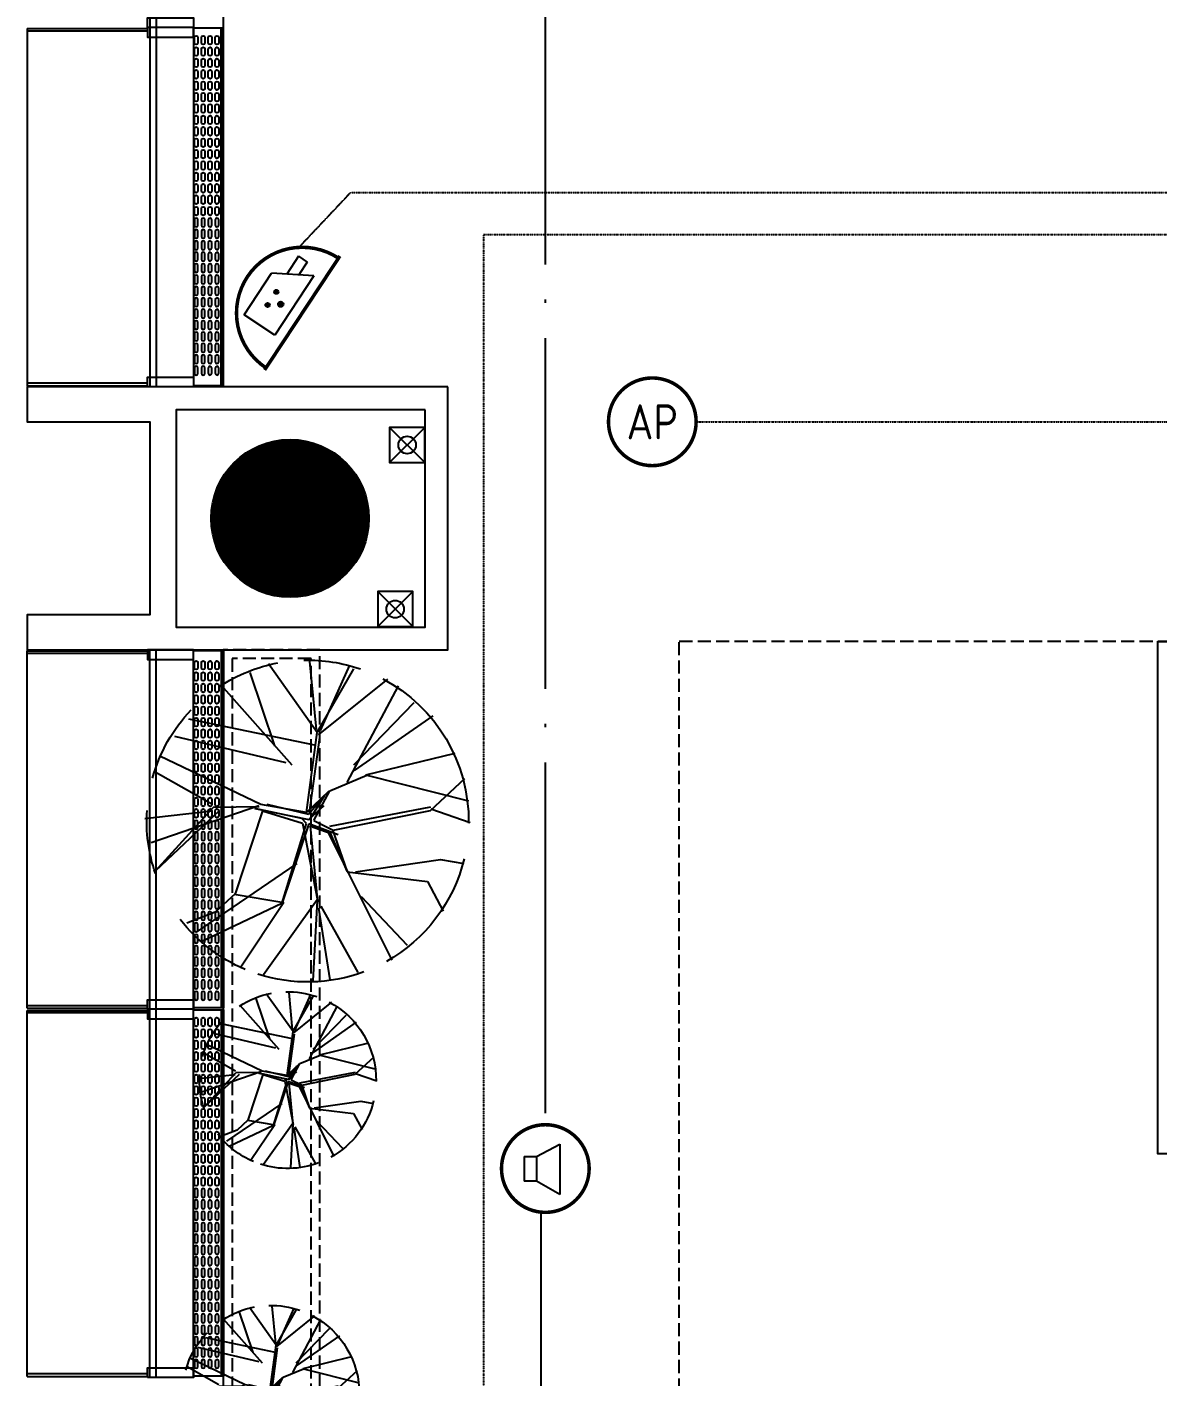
# Model space of a CAD drawing. Extents: x -284868 to 304789, y -137694 to 137894.
# Drawn here: x 257079 to 263529, y -20140 to -12440 of the extents above; entities that cross this region are included whole.
import ezdxf
from ezdxf.enums import TextEntityAlignment as Align

# ---------------------------------------------------------------- set-up
doc = ezdxf.new("R2010")
doc.units = 0
for name, pattern in [('BORDER2', [0.875, 0.25, -0.125, 0.25, -0.125, 0, -0.125]), ('DASH', [0.35, 0.25, -0.1]), ('DOTE', [2.42, 2, -0.2, 0.02, -0.2])]:
    doc.linetypes.add(name, pattern=pattern)
doc.layers.get('0').update_dxf_attribs({"linetype": 'CONTINUOUS'})
for name, color, linetype in [('0-墙', 4, 'CONTINUOUS'), ('0-底图', 251, 'CONTINUOUS'), ('0-建筑外轮廓', 8, 'CONTINUOUS'), ('0-建筑柱体', 251, 'CONTINUOUS'), ('0-消防栓(给排水)', 9, 'CONTINUOUS'), ('0-窗', 11, 'CONTINUOUS'), ('EQUIP-安防', 3, 'CONTINUOUS'), ('EQUIP-通讯', 3, 'CONTINUOUS'), ('F-地漏', 8, 'CONTINUOUS'), ('P-平面家具', 3, 'CONTINUOUS'), ('P-平面植物', 251, 'CONTINUOUS'), ('T-AVSX-EQPM', 3, 'CONTINUOUS'), ('WIRE-广播线', 220, 'DOTE'), ('WIRE-网络', 130, 'BORDER2')]:
    doc.layers.add(name, color=color, linetype=linetype)
doc.styles.add('_TEL_ATTDEF', font='GBENOR', dxfattribs={"width": 0.8, "height": 3, "bigfont": 'GBCBIG'})
doc.styles.add('_TEL_DIM', font='SIMPLEX', dxfattribs={"width": 0.8, "height": 3.5, "bigfont": 'HZTXT'})

# ---------------------------------------------------------------- blocks, each defined once
blk = doc.blocks.new('vrthr')
for p in [(213247.5, 282359.7), (212047.6, 279852.9)]:
    blk.add_line(p, (212047.6, 282357.7))
blk = doc.blocks.new('_YZH')
at = {"const_width": 0.5}
blk.add_lwpolyline([(-0.25, 0, 1), (0.25, 0, 1)], format="xyb", close=True, dxfattribs=at)
at = {"color": 4}
blk.add_circle((0, 0), 0.5, dxfattribs=at)
blk = doc.blocks.new('sgASGHHHH')
at = {"xscale": 900, "yscale": 900, "zscale": 900}
blk.add_blockref('_YZH', (-119845.8, -917674), dxfattribs=at)
blk = doc.blocks.new('A$C3B8026B3')
for p, q in [((949.5, 22945), (949.5, 21005)), ((949.5, 17455), (949.5, 19395)), ((949.5, 15355), (949.5, 17345))]:
    blk.add_line(p, q)
for points in [[(700, 25100), (700, 23000)], [(737.5, 25100), (737.5, 23000)], [(0, 22994), (0, 20956)], [(700, 23000), (700, 20950)], [(737.5, 23000), (737.5, 20950)], [(0, 17406), (0, 19444)], [(700, 17400), (700, 19450)], [(737.5, 17400), (737.5, 19450)], [(0, 15306), (0, 17394)], [(700, 15300), (700, 17400)], [(737.5, 15300), (737.5, 17400)]]:
    blk.add_lwpolyline(points)
for points in [[(688, 23000), (688, 23055), (949.5, 23055), (949.5, 23000)], [(688, 23000), (688, 22945), (949.5, 22945), (949.5, 23000)], [(688, 20950), (688, 21005), (949.5, 21005), (949.5, 20950)], [(688, 19450), (688, 19395), (949.5, 19395), (949.5, 19450)], [(688, 17400), (688, 17455), (949.5, 17455), (949.5, 17400)], [(688, 17400), (688, 17345), (949.5, 17345), (949.5, 17400)], [(688, 15300), (688, 15355), (949.5, 15355), (949.5, 15300)]]:
    blk.add_lwpolyline(points, close=True)
at = {"elevation": 0}
for points in [[(0, 22994), (688, 22994), (688, 22979.5), (0, 22979.5)], [(0, 20956), (688, 20956), (688, 20970.5), (0, 20970.5)], [(0, 19444), (688, 19444), (688, 19429.5), (0, 19429.5)], [(0, 17406), (688, 17406), (688, 17420.5), (0, 17420.5)], [(0, 17394), (688, 17394), (688, 17379.5), (0, 17379.5)], [(0, 15306), (688, 15306), (688, 15320.5), (0, 15320.5)]]:
    blk.add_lwpolyline(points, dxfattribs=at)
blk = doc.blocks.new('A$C770634BF')
at = {"layer": '0-建筑外轮廓', "color": 42}
blk.add_lwpolyline([(750, -31950), (-1650, -31950), (-1650, -32150), (-950, -32150), (-950, -33250), (-1650, -33250), (-1650, -33450), (750, -33450)], close=True, dxfattribs=at)
at = {"layer": '0-建筑外轮廓', "color": 251}
blk.add_lwpolyline([(620, -32080), (-800, -32080), (-800, -33320), (620, -33320)], close=True, dxfattribs=at)
blk = doc.blocks.new('LT-BLK-20221201170113', base_point=(81437.4, -6378.6))
for p, q in [((79349.4, -6218.5, 0), (81437.4, -6218.5)), ((79349.4, -6220.7, 0), (81437.4, -6220.7))]:
    blk.add_line(p, q)
blk.add_lwpolyline([(79349.4, -6208.1), (81437.4, -6208.1), (81437.4, -6378.6), (79349.4, -6378.6)], close=True)
for points in [[(79403.4, -6235), (79433.4, -6235, -1), (79433.4, -6255), (79403.4, -6255, -0.999999)], [(79468.4, -6235), (79498.4, -6235, -1), (79498.4, -6255), (79468.4, -6255, -0.999999)], [(79533.4, -6235), (79563.4, -6235, -1), (79563.4, -6255), (79533.4, -6255, -0.999999)], [(79598.4, -6235), (79628.4, -6235, -1), (79628.4, -6255), (79598.4, -6255, -0.999999)], [(79663.4, -6235), (79693.4, -6235, -1), (79693.4, -6255), (79663.4, -6255, -0.999999)], [(79728.4, -6235), (79758.4, -6235, -1), (79758.4, -6255), (79728.4, -6255, -0.999999)], [(79793.4, -6235), (79823.4, -6235, -1), (79823.4, -6255), (79793.4, -6255, -0.999999)], [(79858.4, -6235), (79888.4, -6235, -1), (79888.4, -6255), (79858.4, -6255, -0.999999)], [(79923.4, -6235), (79953.4, -6235, -1), (79953.4, -6255), (79923.4, -6255, -0.999999)], [(79988.4, -6235), (80018.4, -6235, -1), (80018.4, -6255), (79988.4, -6255, -0.999999)], [(80053.4, -6235), (80083.4, -6235, -1), (80083.4, -6255), (80053.4, -6255, -0.999999)], [(80118.4, -6235), (80148.4, -6235, -1), (80148.4, -6255), (80118.4, -6255, -0.999999)], [(80183.4, -6235), (80213.4, -6235, -1), (80213.4, -6255), (80183.4, -6255, -0.999999)], [(80248.4, -6235), (80278.4, -6235, -1), (80278.4, -6255), (80248.4, -6255, -0.999999)], [(80313.4, -6235), (80343.4, -6235, -1), (80343.4, -6255), (80313.4, -6255, -0.999999)], [(80408.4, -6235), (80378.4, -6235, 1), (80378.4, -6255), (80408.4, -6255, 0.999999)], [(80473.4, -6235), (80443.4, -6235, 1), (80443.4, -6255), (80473.4, -6255, 0.999999)], [(80538.4, -6235), (80508.4, -6235, 1), (80508.4, -6255), (80538.4, -6255, 0.999999)], [(80603.4, -6235), (80573.4, -6235, 1), (80573.4, -6255), (80603.4, -6255, 0.999999)], [(80668.4, -6235), (80638.4, -6235, 1), (80638.4, -6255), (80668.4, -6255, 0.999999)], [(80733.4, -6235), (80703.4, -6235, 1), (80703.4, -6255), (80733.4, -6255, 0.999999)], [(80798.4, -6235), (80768.4, -6235, 1), (80768.4, -6255), (80798.4, -6255, 0.999999)], [(80863.4, -6235), (80833.4, -6235, 1), (80833.4, -6255), (80863.4, -6255, 0.999999)], [(80928.4, -6235), (80898.4, -6235, 1), (80898.4, -6255), (80928.4, -6255, 0.999999)], [(80993.4, -6235), (80963.4, -6235, 1), (80963.4, -6255), (80993.4, -6255, 0.999999)], [(81058.4, -6235), (81028.4, -6235, 1), (81028.4, -6255), (81058.4, -6255, 0.999999)], [(81123.4, -6235), (81093.4, -6235, 1), (81093.4, -6255), (81123.4, -6255, 0.999999)], [(81188.4, -6235), (81158.4, -6235, 1), (81158.4, -6255), (81188.4, -6255, 0.999999)], [(81253.4, -6235), (81223.4, -6235, 1), (81223.4, -6255), (81253.4, -6255, 0.999999)], [(81318.4, -6235), (81288.4, -6235, 1), (81288.4, -6255), (81318.4, -6255, 0.999999)], [(81383.4, -6235), (81353.4, -6235, 1), (81353.4, -6255), (81383.4, -6255, 0.999999)], [(79403.4, -6274.4), (79433.4, -6274.4, -1), (79433.4, -6294.4), (79403.4, -6294.4, -0.999999)], [(79468.4, -6274.4), (79498.4, -6274.4, -1), (79498.4, -6294.4), (79468.4, -6294.4, -0.999999)], [(79533.4, -6274.4), (79563.4, -6274.4, -1), (79563.4, -6294.4), (79533.4, -6294.4, -0.999999)], [(79598.4, -6274.4), (79628.4, -6274.4, -1), (79628.4, -6294.4), (79598.4, -6294.4, -0.999999)], [(79663.4, -6274.4), (79693.4, -6274.4, -1), (79693.4, -6294.4), (79663.4, -6294.4, -0.999999)], [(79728.4, -6274.4), (79758.4, -6274.4, -1), (79758.4, -6294.4), (79728.4, -6294.4, -0.999999)], [(79793.4, -6274.4), (79823.4, -6274.4, -1), (79823.4, -6294.4), (79793.4, -6294.4, -0.999999)], [(79858.4, -6274.4), (79888.4, -6274.4, -1), (79888.4, -6294.4), (79858.4, -6294.4, -0.999999)], [(79923.4, -6274.4), (79953.4, -6274.4, -1), (79953.4, -6294.4), (79923.4, -6294.4, -0.999999)], [(79988.4, -6274.4), (80018.4, -6274.4, -1), (80018.4, -6294.4), (79988.4, -6294.4, -0.999999)], [(80053.4, -6274.4), (80083.4, -6274.4, -1), (80083.4, -6294.4), (80053.4, -6294.4, -0.999999)], [(80118.4, -6274.4), (80148.4, -6274.4, -1), (80148.4, -6294.4), (80118.4, -6294.4, -0.999999)], [(80183.4, -6274.4), (80213.4, -6274.4, -1), (80213.4, -6294.4), (80183.4, -6294.4, -0.999999)], [(80248.4, -6274.4), (80278.4, -6274.4, -1), (80278.4, -6294.4), (80248.4, -6294.4, -0.999999)], [(80313.4, -6274.4), (80343.4, -6274.4, -1), (80343.4, -6294.4), (80313.4, -6294.4, -0.999999)], [(80408.4, -6274.4), (80378.4, -6274.4, 1), (80378.4, -6294.4), (80408.4, -6294.4, 0.999999)], [(80473.4, -6274.4), (80443.4, -6274.4, 1), (80443.4, -6294.4), (80473.4, -6294.4, 0.999999)], [(80538.4, -6274.4), (80508.4, -6274.4, 1), (80508.4, -6294.4), (80538.4, -6294.4, 0.999999)], [(80603.4, -6274.4), (80573.4, -6274.4, 1), (80573.4, -6294.4), (80603.4, -6294.4, 0.999999)], [(80668.4, -6274.4), (80638.4, -6274.4, 1), (80638.4, -6294.4), (80668.4, -6294.4, 0.999999)], [(80733.4, -6274.4), (80703.4, -6274.4, 1), (80703.4, -6294.4), (80733.4, -6294.4, 0.999999)], [(80798.4, -6274.4), (80768.4, -6274.4, 1), (80768.4, -6294.4), (80798.4, -6294.4, 0.999999)], [(80863.4, -6274.4), (80833.4, -6274.4, 1), (80833.4, -6294.4), (80863.4, -6294.4, 0.999999)], [(80928.4, -6274.4), (80898.4, -6274.4, 1), (80898.4, -6294.4), (80928.4, -6294.4, 0.999999)], [(80993.4, -6274.4), (80963.4, -6274.4, 1), (80963.4, -6294.4), (80993.4, -6294.4, 0.999999)], [(81058.4, -6274.4), (81028.4, -6274.4, 1), (81028.4, -6294.4), (81058.4, -6294.4, 0.999999)], [(81123.4, -6274.4), (81093.4, -6274.4, 1), (81093.4, -6294.4), (81123.4, -6294.4, 0.999999)], [(81188.4, -6274.4), (81158.4, -6274.4, 1), (81158.4, -6294.4), (81188.4, -6294.4, 0.999999)], [(81253.4, -6274.4), (81223.4, -6274.4, 1), (81223.4, -6294.4), (81253.4, -6294.4, 0.999999)], [(81318.4, -6274.4), (81288.4, -6274.4, 1), (81288.4, -6294.4), (81318.4, -6294.4, 0.999999)], [(81383.4, -6274.4), (81353.4, -6274.4, 1), (81353.4, -6294.4), (81383.4, -6294.4, 0.999999)], [(79403.4, -6313.8), (79433.4, -6313.8, -1), (79433.4, -6333.8), (79403.4, -6333.8, -0.999999)], [(79403.4, -6353.1), (79433.4, -6353.1, -1), (79433.4, -6373.1), (79403.4, -6373.1, -0.999999)], [(79468.4, -6313.8), (79498.4, -6313.8, -1), (79498.4, -6333.8), (79468.4, -6333.8, -0.999999)], [(79468.4, -6353.1), (79498.4, -6353.1, -1), (79498.4, -6373.1), (79468.4, -6373.1, -0.999999)], [(79533.4, -6313.8), (79563.4, -6313.8, -1), (79563.4, -6333.8), (79533.4, -6333.8, -0.999999)], [(79533.4, -6353.1), (79563.4, -6353.1, -1), (79563.4, -6373.1), (79533.4, -6373.1, -0.999999)], [(79598.4, -6313.8), (79628.4, -6313.8, -1), (79628.4, -6333.8), (79598.4, -6333.8, -0.999999)], [(79598.4, -6353.1), (79628.4, -6353.1, -1), (79628.4, -6373.1), (79598.4, -6373.1, -0.999999)], [(79663.4, -6313.8), (79693.4, -6313.8, -1), (79693.4, -6333.8), (79663.4, -6333.8, -0.999999)], [(79663.4, -6353.1), (79693.4, -6353.1, -1), (79693.4, -6373.1), (79663.4, -6373.1, -0.999999)], [(79728.4, -6313.8), (79758.4, -6313.8, -1), (79758.4, -6333.8), (79728.4, -6333.8, -0.999999)], [(79728.4, -6353.1), (79758.4, -6353.1, -1), (79758.4, -6373.1), (79728.4, -6373.1, -0.999999)], [(79793.4, -6313.8), (79823.4, -6313.8, -1), (79823.4, -6333.8), (79793.4, -6333.8, -0.999999)], [(79793.4, -6353.1), (79823.4, -6353.1, -1), (79823.4, -6373.1), (79793.4, -6373.1, -0.999999)], [(79858.4, -6313.8), (79888.4, -6313.8, -1), (79888.4, -6333.8), (79858.4, -6333.8, -0.999999)], [(79858.4, -6353.1), (79888.4, -6353.1, -1), (79888.4, -6373.1), (79858.4, -6373.1, -0.999999)], [(79923.4, -6313.8), (79953.4, -6313.8, -1), (79953.4, -6333.8), (79923.4, -6333.8, -0.999999)], [(79923.4, -6353.1), (79953.4, -6353.1, -1), (79953.4, -6373.1), (79923.4, -6373.1, -0.999999)], [(79988.4, -6313.8), (80018.4, -6313.8, -1), (80018.4, -6333.8), (79988.4, -6333.8, -0.999999)], [(79988.4, -6353.1), (80018.4, -6353.1, -1), (80018.4, -6373.1), (79988.4, -6373.1, -0.999999)], [(80053.4, -6313.8), (80083.4, -6313.8, -1), (80083.4, -6333.8), (80053.4, -6333.8, -0.999999)], [(80053.4, -6353.1), (80083.4, -6353.1, -1), (80083.4, -6373.1), (80053.4, -6373.1, -0.999999)], [(80118.4, -6313.8), (80148.4, -6313.8, -1), (80148.4, -6333.8), (80118.4, -6333.8, -0.999999)], [(80118.4, -6353.1), (80148.4, -6353.1, -1), (80148.4, -6373.1), (80118.4, -6373.1, -0.999999)], [(80183.4, -6313.8), (80213.4, -6313.8, -1), (80213.4, -6333.8), (80183.4, -6333.8, -0.999999)], [(80183.4, -6353.1), (80213.4, -6353.1, -1), (80213.4, -6373.1), (80183.4, -6373.1, -0.999999)], [(80248.4, -6313.8), (80278.4, -6313.8, -1), (80278.4, -6333.8), (80248.4, -6333.8, -0.999999)], [(80248.4, -6353.1), (80278.4, -6353.1, -1), (80278.4, -6373.1), (80248.4, -6373.1, -0.999999)], [(80313.4, -6313.8), (80343.4, -6313.8, -1), (80343.4, -6333.8), (80313.4, -6333.8, -0.999999)], [(80313.4, -6353.1), (80343.4, -6353.1, -1), (80343.4, -6373.1), (80313.4, -6373.1, -0.999999)], [(80408.4, -6313.8), (80378.4, -6313.8, 1), (80378.4, -6333.8), (80408.4, -6333.8, 0.999999)], [(80408.4, -6353.1), (80378.4, -6353.1, 1), (80378.4, -6373.1), (80408.4, -6373.1, 0.999999)], [(80473.4, -6313.8), (80443.4, -6313.8, 1), (80443.4, -6333.8), (80473.4, -6333.8, 0.999999)], [(80473.4, -6353.1), (80443.4, -6353.1, 1), (80443.4, -6373.1), (80473.4, -6373.1, 0.999999)], [(80538.4, -6313.8), (80508.4, -6313.8, 1), (80508.4, -6333.8), (80538.4, -6333.8, 0.999999)], [(80538.4, -6353.1), (80508.4, -6353.1, 1), (80508.4, -6373.1), (80538.4, -6373.1, 0.999999)], [(80603.4, -6313.8), (80573.4, -6313.8, 1), (80573.4, -6333.8), (80603.4, -6333.8, 0.999999)], [(80603.4, -6353.1), (80573.4, -6353.1, 1), (80573.4, -6373.1), (80603.4, -6373.1, 0.999999)], [(80668.4, -6313.8), (80638.4, -6313.8, 1), (80638.4, -6333.8), (80668.4, -6333.8, 0.999999)], [(80668.4, -6353.1), (80638.4, -6353.1, 1), (80638.4, -6373.1), (80668.4, -6373.1, 0.999999)], [(80733.4, -6313.8), (80703.4, -6313.8, 1), (80703.4, -6333.8), (80733.4, -6333.8, 0.999999)], [(80733.4, -6353.1), (80703.4, -6353.1, 1), (80703.4, -6373.1), (80733.4, -6373.1, 0.999999)], [(80798.4, -6313.8), (80768.4, -6313.8, 1), (80768.4, -6333.8), (80798.4, -6333.8, 0.999999)], [(80798.4, -6353.1), (80768.4, -6353.1, 1), (80768.4, -6373.1), (80798.4, -6373.1, 0.999999)], [(80863.4, -6313.8), (80833.4, -6313.8, 1), (80833.4, -6333.8), (80863.4, -6333.8, 0.999999)], [(80863.4, -6353.1), (80833.4, -6353.1, 1), (80833.4, -6373.1), (80863.4, -6373.1, 0.999999)], [(80928.4, -6313.8), (80898.4, -6313.8, 1), (80898.4, -6333.8), (80928.4, -6333.8, 0.999999)], [(80928.4, -6353.1), (80898.4, -6353.1, 1), (80898.4, -6373.1), (80928.4, -6373.1, 0.999999)], [(80993.4, -6313.8), (80963.4, -6313.8, 1), (80963.4, -6333.8), (80993.4, -6333.8, 0.999999)], [(80993.4, -6353.1), (80963.4, -6353.1, 1), (80963.4, -6373.1), (80993.4, -6373.1, 0.999999)], [(81058.4, -6313.8), (81028.4, -6313.8, 1), (81028.4, -6333.8), (81058.4, -6333.8, 0.999999)], [(81058.4, -6353.1), (81028.4, -6353.1, 1), (81028.4, -6373.1), (81058.4, -6373.1, 0.999999)], [(81123.4, -6313.8), (81093.4, -6313.8, 1), (81093.4, -6333.8), (81123.4, -6333.8, 0.999999)], [(81123.4, -6353.1), (81093.4, -6353.1, 1), (81093.4, -6373.1), (81123.4, -6373.1, 0.999999)], [(81188.4, -6313.8), (81158.4, -6313.8, 1), (81158.4, -6333.8), (81188.4, -6333.8, 0.999999)], [(81188.4, -6353.1), (81158.4, -6353.1, 1), (81158.4, -6373.1), (81188.4, -6373.1, 0.999999)], [(81253.4, -6313.8), (81223.4, -6313.8, 1), (81223.4, -6333.8), (81253.4, -6333.8, 0.999999)], [(81253.4, -6353.1), (81223.4, -6353.1, 1), (81223.4, -6373.1), (81253.4, -6373.1, 0.999999)], [(81318.4, -6313.8), (81288.4, -6313.8, 1), (81288.4, -6333.8), (81318.4, -6333.8, 0.999999)], [(81318.4, -6353.1), (81288.4, -6353.1, 1), (81288.4, -6373.1), (81318.4, -6373.1, 0.999999)], [(81383.4, -6313.8), (81353.4, -6313.8, 1), (81353.4, -6333.8), (81383.4, -6333.8, 0.999999)], [(81383.4, -6353.1), (81353.4, -6353.1, 1), (81353.4, -6373.1), (81383.4, -6373.1, 0.999999)]]:
    blk.add_lwpolyline(points, format="xyb", close=True)
blk = doc.blocks.new('A$C678165FB')
for p, q in [((-36642.5, 19306, 0), (-36642.5, 21344)), ((-36640.4, 19306, 0), (-36640.4, 21344)), ((-36642.5, 17794, 0), (-36642.5, 15756)), ((-36640.4, 17794, 0), (-36640.4, 15756))]:
    blk.add_line(p, q)
for points in [[(-36630.5, 31800), (-36630.5, 19300)], [(-36630.5, 17800), (-36630.5, 5300)]]:
    blk.add_lwpolyline(points)
for points in [[(-36630, 19306), (-36630, 21344), (-36800.5, 21344), (-36800.5, 19306)], [(-36630, 17794), (-36630, 15756), (-36800.5, 15756), (-36800.5, 17794)]]:
    blk.add_lwpolyline(points, close=True)
for points in [[(-36775, 21290), (-36775, 21260, -1), (-36795, 21260), (-36795, 21290, -0.999999)], [(-36735.6, 21290), (-36735.6, 21260, -1), (-36755.6, 21260), (-36755.6, 21290, -0.999999)], [(-36696.3, 21290), (-36696.3, 21260, -1), (-36716.3, 21260), (-36716.3, 21290, -0.999999)], [(-36656.9, 21290), (-36656.9, 21260, -1), (-36676.9, 21260), (-36676.9, 21290, -0.999999)], [(-36775, 21225), (-36775, 21195, -1), (-36795, 21195), (-36795, 21225, -0.999999)], [(-36735.6, 21225), (-36735.6, 21195, -1), (-36755.6, 21195), (-36755.6, 21225, -0.999999)], [(-36696.3, 21225), (-36696.3, 21195, -1), (-36716.3, 21195), (-36716.3, 21225, -0.999999)], [(-36656.9, 21225), (-36656.9, 21195, -1), (-36676.9, 21195), (-36676.9, 21225, -0.999999)], [(-36775, 21160), (-36775, 21130, -1), (-36795, 21130), (-36795, 21160, -0.999999)], [(-36775, 21095), (-36775, 21065, -1), (-36795, 21065), (-36795, 21095, -0.999999)], [(-36735.6, 21160), (-36735.6, 21130, -1), (-36755.6, 21130), (-36755.6, 21160, -0.999999)], [(-36735.6, 21095), (-36735.6, 21065, -1), (-36755.6, 21065), (-36755.6, 21095, -0.999999)], [(-36696.3, 21160), (-36696.3, 21130, -1), (-36716.3, 21130), (-36716.3, 21160, -0.999999)], [(-36696.3, 21095), (-36696.3, 21065, -1), (-36716.3, 21065), (-36716.3, 21095, -0.999999)], [(-36656.9, 21160), (-36656.9, 21130, -1), (-36676.9, 21130), (-36676.9, 21160, -0.999999)], [(-36656.9, 21095), (-36656.9, 21065, -1), (-36676.9, 21065), (-36676.9, 21095, -0.999999)], [(-36775, 21030), (-36775, 21000, -1), (-36795, 21000), (-36795, 21030, -0.999999)], [(-36735.6, 21030), (-36735.6, 21000, -1), (-36755.6, 21000), (-36755.6, 21030, -0.999999)], [(-36696.3, 21030), (-36696.3, 21000, -1), (-36716.3, 21000), (-36716.3, 21030, -0.999999)], [(-36656.9, 21030), (-36656.9, 21000, -1), (-36676.9, 21000), (-36676.9, 21030, -0.999999)], [(-36775, 20965), (-36775, 20935, -1), (-36795, 20935), (-36795, 20965, -0.999999)], [(-36735.6, 20965), (-36735.6, 20935, -1), (-36755.6, 20935), (-36755.6, 20965, -0.999999)], [(-36696.3, 20965), (-36696.3, 20935, -1), (-36716.3, 20935), (-36716.3, 20965, -0.999999)], [(-36656.9, 20965), (-36656.9, 20935, -1), (-36676.9, 20935), (-36676.9, 20965, -0.999999)], [(-36775, 20900), (-36775, 20870, -1), (-36795, 20870), (-36795, 20900, -0.999999)], [(-36735.6, 20900), (-36735.6, 20870, -1), (-36755.6, 20870), (-36755.6, 20900, -0.999999)], [(-36696.3, 20900), (-36696.3, 20870, -1), (-36716.3, 20870), (-36716.3, 20900, -0.999999)], [(-36656.9, 20900), (-36656.9, 20870, -1), (-36676.9, 20870), (-36676.9, 20900, -0.999999)], [(-36775, 20835), (-36775, 20805, -1), (-36795, 20805), (-36795, 20835, -0.999999)], [(-36735.6, 20835), (-36735.6, 20805, -1), (-36755.6, 20805), (-36755.6, 20835, -0.999999)], [(-36696.3, 20835), (-36696.3, 20805, -1), (-36716.3, 20805), (-36716.3, 20835, -0.999999)], [(-36656.9, 20835), (-36656.9, 20805, -1), (-36676.9, 20805), (-36676.9, 20835, -0.999999)], [(-36775, 20770), (-36775, 20740, -1), (-36795, 20740), (-36795, 20770, -0.999999)], [(-36775, 20705), (-36775, 20675, -1), (-36795, 20675), (-36795, 20705, -0.999999)], [(-36735.6, 20770), (-36735.6, 20740, -1), (-36755.6, 20740), (-36755.6, 20770, -0.999999)], [(-36735.6, 20705), (-36735.6, 20675, -1), (-36755.6, 20675), (-36755.6, 20705, -0.999999)], [(-36696.3, 20770), (-36696.3, 20740, -1), (-36716.3, 20740), (-36716.3, 20770, -0.999999)], [(-36696.3, 20705), (-36696.3, 20675, -1), (-36716.3, 20675), (-36716.3, 20705, -0.999999)], [(-36656.9, 20770), (-36656.9, 20740, -1), (-36676.9, 20740), (-36676.9, 20770, -0.999999)], [(-36656.9, 20705), (-36656.9, 20675, -1), (-36676.9, 20675), (-36676.9, 20705, -0.999999)], [(-36775, 20640), (-36775, 20610, -1), (-36795, 20610), (-36795, 20640, -0.999999)], [(-36735.6, 20640), (-36735.6, 20610, -1), (-36755.6, 20610), (-36755.6, 20640, -0.999999)], [(-36696.3, 20640), (-36696.3, 20610, -1), (-36716.3, 20610), (-36716.3, 20640, -0.999999)], [(-36656.9, 20640), (-36656.9, 20610, -1), (-36676.9, 20610), (-36676.9, 20640, -0.999999)], [(-36775, 20575), (-36775, 20545, -1), (-36795, 20545), (-36795, 20575, -0.999999)], [(-36735.6, 20575), (-36735.6, 20545, -1), (-36755.6, 20545), (-36755.6, 20575, -0.999999)], [(-36696.3, 20575), (-36696.3, 20545, -1), (-36716.3, 20545), (-36716.3, 20575, -0.999999)], [(-36656.9, 20575), (-36656.9, 20545, -1), (-36676.9, 20545), (-36676.9, 20575, -0.999999)], [(-36775, 20510), (-36775, 20480, -1), (-36795, 20480), (-36795, 20510, -0.999999)], [(-36735.6, 20510), (-36735.6, 20480, -1), (-36755.6, 20480), (-36755.6, 20510, -0.999999)], [(-36696.3, 20510), (-36696.3, 20480, -1), (-36716.3, 20480), (-36716.3, 20510, -0.999999)], [(-36656.9, 20510), (-36656.9, 20480, -1), (-36676.9, 20480), (-36676.9, 20510, -0.999999)], [(-36775, 20445), (-36775, 20415, -1), (-36795, 20415), (-36795, 20445, -0.999999)], [(-36735.6, 20445), (-36735.6, 20415, -1), (-36755.6, 20415), (-36755.6, 20445, -0.999999)], [(-36696.3, 20445), (-36696.3, 20415, -1), (-36716.3, 20415), (-36716.3, 20445, -0.999999)], [(-36656.9, 20445), (-36656.9, 20415, -1), (-36676.9, 20415), (-36676.9, 20445, -0.999999)], [(-36775, 20380), (-36775, 20350, -1), (-36795, 20350), (-36795, 20380, -0.999999)], [(-36735.6, 20380), (-36735.6, 20350, -1), (-36755.6, 20350), (-36755.6, 20380, -0.999999)], [(-36696.3, 20380), (-36696.3, 20350, -1), (-36716.3, 20350), (-36716.3, 20380, -0.999999)], [(-36656.9, 20380), (-36656.9, 20350, -1), (-36676.9, 20350), (-36676.9, 20380, -0.999999)], [(-36775, 20315), (-36775, 20285, -1), (-36795, 20285), (-36795, 20315, -0.999999)], [(-36775, 20220), (-36775, 20250, 1), (-36795, 20250), (-36795, 20220, 0.999999)], [(-36735.6, 20315), (-36735.6, 20285, -1), (-36755.6, 20285), (-36755.6, 20315, -0.999999)], [(-36735.6, 20220), (-36735.6, 20250, 1), (-36755.6, 20250), (-36755.6, 20220, 0.999999)], [(-36696.3, 20315), (-36696.3, 20285, -1), (-36716.3, 20285), (-36716.3, 20315, -0.999999)], [(-36696.3, 20220), (-36696.3, 20250, 1), (-36716.3, 20250), (-36716.3, 20220, 0.999999)], [(-36656.9, 20315), (-36656.9, 20285, -1), (-36676.9, 20285), (-36676.9, 20315, -0.999999)], [(-36656.9, 20220), (-36656.9, 20250, 1), (-36676.9, 20250), (-36676.9, 20220, 0.999999)], [(-36775, 20155), (-36775, 20185, 1), (-36795, 20185), (-36795, 20155, 0.999999)], [(-36735.6, 20155), (-36735.6, 20185, 1), (-36755.6, 20185), (-36755.6, 20155, 0.999999)], [(-36696.3, 20155), (-36696.3, 20185, 1), (-36716.3, 20185), (-36716.3, 20155, 0.999999)], [(-36656.9, 20155), (-36656.9, 20185, 1), (-36676.9, 20185), (-36676.9, 20155, 0.999999)], [(-36775, 20090), (-36775, 20120, 1), (-36795, 20120), (-36795, 20090, 0.999999)], [(-36735.6, 20090), (-36735.6, 20120, 1), (-36755.6, 20120), (-36755.6, 20090, 0.999999)], [(-36696.3, 20090), (-36696.3, 20120, 1), (-36716.3, 20120), (-36716.3, 20090, 0.999999)], [(-36656.9, 20090), (-36656.9, 20120, 1), (-36676.9, 20120), (-36676.9, 20090, 0.999999)], [(-36775, 20025), (-36775, 20055, 1), (-36795, 20055), (-36795, 20025, 0.999999)], [(-36735.6, 20025), (-36735.6, 20055, 1), (-36755.6, 20055), (-36755.6, 20025, 0.999999)], [(-36696.3, 20025), (-36696.3, 20055, 1), (-36716.3, 20055), (-36716.3, 20025, 0.999999)], [(-36656.9, 20025), (-36656.9, 20055, 1), (-36676.9, 20055), (-36676.9, 20025, 0.999999)], [(-36775, 19960), (-36775, 19990, 1), (-36795, 19990), (-36795, 19960, 0.999999)], [(-36735.6, 19960), (-36735.6, 19990, 1), (-36755.6, 19990), (-36755.6, 19960, 0.999999)], [(-36696.3, 19960), (-36696.3, 19990, 1), (-36716.3, 19990), (-36716.3, 19960, 0.999999)], [(-36656.9, 19960), (-36656.9, 19990, 1), (-36676.9, 19990), (-36676.9, 19960, 0.999999)], [(-36775, 19895), (-36775, 19925, 1), (-36795, 19925), (-36795, 19895, 0.999999)], [(-36775, 19830), (-36775, 19860, 1), (-36795, 19860), (-36795, 19830, 0.999999)], [(-36735.6, 19895), (-36735.6, 19925, 1), (-36755.6, 19925), (-36755.6, 19895, 0.999999)], [(-36735.6, 19830), (-36735.6, 19860, 1), (-36755.6, 19860), (-36755.6, 19830, 0.999999)], [(-36696.3, 19895), (-36696.3, 19925, 1), (-36716.3, 19925), (-36716.3, 19895, 0.999999)], [(-36696.3, 19830), (-36696.3, 19860, 1), (-36716.3, 19860), (-36716.3, 19830, 0.999999)], [(-36656.9, 19895), (-36656.9, 19925, 1), (-36676.9, 19925), (-36676.9, 19895, 0.999999)], [(-36656.9, 19830), (-36656.9, 19860, 1), (-36676.9, 19860), (-36676.9, 19830, 0.999999)], [(-36775, 19765), (-36775, 19795, 1), (-36795, 19795), (-36795, 19765, 0.999999)], [(-36735.6, 19765), (-36735.6, 19795, 1), (-36755.6, 19795), (-36755.6, 19765, 0.999999)], [(-36696.3, 19765), (-36696.3, 19795, 1), (-36716.3, 19795), (-36716.3, 19765, 0.999999)], [(-36656.9, 19765), (-36656.9, 19795, 1), (-36676.9, 19795), (-36676.9, 19765, 0.999999)], [(-36775, 19700), (-36775, 19730, 1), (-36795, 19730), (-36795, 19700, 0.999999)], [(-36735.6, 19700), (-36735.6, 19730, 1), (-36755.6, 19730), (-36755.6, 19700, 0.999999)], [(-36696.3, 19700), (-36696.3, 19730, 1), (-36716.3, 19730), (-36716.3, 19700, 0.999999)], [(-36656.9, 19700), (-36656.9, 19730, 1), (-36676.9, 19730), (-36676.9, 19700, 0.999999)], [(-36775, 19635), (-36775, 19665, 1), (-36795, 19665), (-36795, 19635, 0.999999)], [(-36735.6, 19635), (-36735.6, 19665, 1), (-36755.6, 19665), (-36755.6, 19635, 0.999999)], [(-36696.3, 19635), (-36696.3, 19665, 1), (-36716.3, 19665), (-36716.3, 19635, 0.999999)], [(-36656.9, 19635), (-36656.9, 19665, 1), (-36676.9, 19665), (-36676.9, 19635, 0.999999)], [(-36775, 19570), (-36775, 19600, 1), (-36795, 19600), (-36795, 19570, 0.999999)], [(-36735.6, 19570), (-36735.6, 19600, 1), (-36755.6, 19600), (-36755.6, 19570, 0.999999)], [(-36696.3, 19570), (-36696.3, 19600, 1), (-36716.3, 19600), (-36716.3, 19570, 0.999999)], [(-36656.9, 19570), (-36656.9, 19600, 1), (-36676.9, 19600), (-36676.9, 19570, 0.999999)], [(-36775, 19505), (-36775, 19535, 1), (-36795, 19535), (-36795, 19505, 0.999999)], [(-36735.6, 19505), (-36735.6, 19535, 1), (-36755.6, 19535), (-36755.6, 19505, 0.999999)], [(-36696.3, 19505), (-36696.3, 19535, 1), (-36716.3, 19535), (-36716.3, 19505, 0.999999)], [(-36656.9, 19505), (-36656.9, 19535, 1), (-36676.9, 19535), (-36676.9, 19505, 0.999999)], [(-36775, 19440), (-36775, 19470, 1), (-36795, 19470), (-36795, 19440, 0.999999)], [(-36775, 19375), (-36775, 19405, 1), (-36795, 19405), (-36795, 19375, 0.999999)], [(-36735.6, 19440), (-36735.6, 19470, 1), (-36755.6, 19470), (-36755.6, 19440, 0.999999)], [(-36735.6, 19375), (-36735.6, 19405, 1), (-36755.6, 19405), (-36755.6, 19375, 0.999999)], [(-36696.3, 19440), (-36696.3, 19470, 1), (-36716.3, 19470), (-36716.3, 19440, 0.999999)], [(-36696.3, 19375), (-36696.3, 19405, 1), (-36716.3, 19405), (-36716.3, 19375, 0.999999)], [(-36656.9, 19440), (-36656.9, 19470, 1), (-36676.9, 19470), (-36676.9, 19440, 0.999999)], [(-36656.9, 19375), (-36656.9, 19405, 1), (-36676.9, 19405), (-36676.9, 19375, 0.999999)], [(-36775, 17725), (-36775, 17695, -1), (-36795, 17695), (-36795, 17725, -0.999999)], [(-36735.6, 17725), (-36735.6, 17695, -1), (-36755.6, 17695), (-36755.6, 17725, -0.999999)], [(-36696.3, 17725), (-36696.3, 17695, -1), (-36716.3, 17695), (-36716.3, 17725, -0.999999)], [(-36656.9, 17725), (-36656.9, 17695, -1), (-36676.9, 17695), (-36676.9, 17725, -0.999999)], [(-36775, 17660), (-36775, 17630, -1), (-36795, 17630), (-36795, 17660, -0.999999)], [(-36735.6, 17660), (-36735.6, 17630, -1), (-36755.6, 17630), (-36755.6, 17660, -0.999999)], [(-36696.3, 17660), (-36696.3, 17630, -1), (-36716.3, 17630), (-36716.3, 17660, -0.999999)], [(-36656.9, 17660), (-36656.9, 17630, -1), (-36676.9, 17630), (-36676.9, 17660, -0.999999)], [(-36775, 17595), (-36775, 17565, -1), (-36795, 17565), (-36795, 17595, -0.999999)], [(-36735.6, 17595), (-36735.6, 17565, -1), (-36755.6, 17565), (-36755.6, 17595, -0.999999)], [(-36696.3, 17595), (-36696.3, 17565, -1), (-36716.3, 17565), (-36716.3, 17595, -0.999999)], [(-36656.9, 17595), (-36656.9, 17565, -1), (-36676.9, 17565), (-36676.9, 17595, -0.999999)], [(-36775, 17530), (-36775, 17500, -1), (-36795, 17500), (-36795, 17530, -0.999999)], [(-36735.6, 17530), (-36735.6, 17500, -1), (-36755.6, 17500), (-36755.6, 17530, -0.999999)], [(-36696.3, 17530), (-36696.3, 17500, -1), (-36716.3, 17500), (-36716.3, 17530, -0.999999)], [(-36656.9, 17530), (-36656.9, 17500, -1), (-36676.9, 17500), (-36676.9, 17530, -0.999999)], [(-36775, 17465), (-36775, 17435, -1), (-36795, 17435), (-36795, 17465, -0.999999)], [(-36775, 17400), (-36775, 17370, -1), (-36795, 17370), (-36795, 17400, -0.999999)], [(-36735.6, 17465), (-36735.6, 17435, -1), (-36755.6, 17435), (-36755.6, 17465, -0.999999)], [(-36735.6, 17400), (-36735.6, 17370, -1), (-36755.6, 17370), (-36755.6, 17400, -0.999999)], [(-36696.3, 17465), (-36696.3, 17435, -1), (-36716.3, 17435), (-36716.3, 17465, -0.999999)], [(-36696.3, 17400), (-36696.3, 17370, -1), (-36716.3, 17370), (-36716.3, 17400, -0.999999)], [(-36656.9, 17465), (-36656.9, 17435, -1), (-36676.9, 17435), (-36676.9, 17465, -0.999999)], [(-36656.9, 17400), (-36656.9, 17370, -1), (-36676.9, 17370), (-36676.9, 17400, -0.999999)], [(-36775, 17335), (-36775, 17305, -1), (-36795, 17305), (-36795, 17335, -0.999999)], [(-36735.6, 17335), (-36735.6, 17305, -1), (-36755.6, 17305), (-36755.6, 17335, -0.999999)], [(-36696.3, 17335), (-36696.3, 17305, -1), (-36716.3, 17305), (-36716.3, 17335, -0.999999)], [(-36656.9, 17335), (-36656.9, 17305, -1), (-36676.9, 17305), (-36676.9, 17335, -0.999999)], [(-36775, 17270), (-36775, 17240, -1), (-36795, 17240), (-36795, 17270, -0.999999)], [(-36735.6, 17270), (-36735.6, 17240, -1), (-36755.6, 17240), (-36755.6, 17270, -0.999999)], [(-36696.3, 17270), (-36696.3, 17240, -1), (-36716.3, 17240), (-36716.3, 17270, -0.999999)], [(-36656.9, 17270), (-36656.9, 17240, -1), (-36676.9, 17240), (-36676.9, 17270, -0.999999)], [(-36775, 17205), (-36775, 17175, -1), (-36795, 17175), (-36795, 17205, -0.999999)], [(-36735.6, 17205), (-36735.6, 17175, -1), (-36755.6, 17175), (-36755.6, 17205, -0.999999)], [(-36696.3, 17205), (-36696.3, 17175, -1), (-36716.3, 17175), (-36716.3, 17205, -0.999999)], [(-36656.9, 17205), (-36656.9, 17175, -1), (-36676.9, 17175), (-36676.9, 17205, -0.999999)], [(-36775, 17140), (-36775, 17110, -1), (-36795, 17110), (-36795, 17140, -0.999999)], [(-36735.6, 17140), (-36735.6, 17110, -1), (-36755.6, 17110), (-36755.6, 17140, -0.999999)], [(-36696.3, 17140), (-36696.3, 17110, -1), (-36716.3, 17110), (-36716.3, 17140, -0.999999)], [(-36656.9, 17140), (-36656.9, 17110, -1), (-36676.9, 17110), (-36676.9, 17140, -0.999999)], [(-36775, 17075), (-36775, 17045, -1), (-36795, 17045), (-36795, 17075, -0.999999)], [(-36775, 17010), (-36775, 16980, -1), (-36795, 16980), (-36795, 17010, -0.999999)], [(-36735.6, 17075), (-36735.6, 17045, -1), (-36755.6, 17045), (-36755.6, 17075, -0.999999)], [(-36735.6, 17010), (-36735.6, 16980, -1), (-36755.6, 16980), (-36755.6, 17010, -0.999999)], [(-36696.3, 17075), (-36696.3, 17045, -1), (-36716.3, 17045), (-36716.3, 17075, -0.999999)], [(-36696.3, 17010), (-36696.3, 16980, -1), (-36716.3, 16980), (-36716.3, 17010, -0.999999)], [(-36656.9, 17075), (-36656.9, 17045, -1), (-36676.9, 17045), (-36676.9, 17075, -0.999999)], [(-36656.9, 17010), (-36656.9, 16980, -1), (-36676.9, 16980), (-36676.9, 17010, -0.999999)], [(-36775, 16945), (-36775, 16915, -1), (-36795, 16915), (-36795, 16945, -0.999999)], [(-36735.6, 16945), (-36735.6, 16915, -1), (-36755.6, 16915), (-36755.6, 16945, -0.999999)], [(-36696.3, 16945), (-36696.3, 16915, -1), (-36716.3, 16915), (-36716.3, 16945, -0.999999)], [(-36656.9, 16945), (-36656.9, 16915, -1), (-36676.9, 16915), (-36676.9, 16945, -0.999999)], [(-36775, 16880), (-36775, 16850, -1), (-36795, 16850), (-36795, 16880, -0.999999)], [(-36735.6, 16880), (-36735.6, 16850, -1), (-36755.6, 16850), (-36755.6, 16880, -0.999999)], [(-36696.3, 16880), (-36696.3, 16850, -1), (-36716.3, 16850), (-36716.3, 16880, -0.999999)], [(-36656.9, 16880), (-36656.9, 16850, -1), (-36676.9, 16850), (-36676.9, 16880, -0.999999)], [(-36775, 16785), (-36775, 16815, 1), (-36795, 16815), (-36795, 16785, 0.999999)], [(-36735.6, 16785), (-36735.6, 16815, 1), (-36755.6, 16815), (-36755.6, 16785, 0.999999)], [(-36696.3, 16785), (-36696.3, 16815, 1), (-36716.3, 16815), (-36716.3, 16785, 0.999999)], [(-36656.9, 16785), (-36656.9, 16815, 1), (-36676.9, 16815), (-36676.9, 16785, 0.999999)], [(-36775, 16720), (-36775, 16750, 1), (-36795, 16750), (-36795, 16720, 0.999999)], [(-36735.6, 16720), (-36735.6, 16750, 1), (-36755.6, 16750), (-36755.6, 16720, 0.999999)], [(-36696.3, 16720), (-36696.3, 16750, 1), (-36716.3, 16750), (-36716.3, 16720, 0.999999)], [(-36656.9, 16720), (-36656.9, 16750, 1), (-36676.9, 16750), (-36676.9, 16720, 0.999999)], [(-36775, 16655), (-36775, 16685, 1), (-36795, 16685), (-36795, 16655, 0.999999)], [(-36735.6, 16655), (-36735.6, 16685, 1), (-36755.6, 16685), (-36755.6, 16655, 0.999999)], [(-36696.3, 16655), (-36696.3, 16685, 1), (-36716.3, 16685), (-36716.3, 16655, 0.999999)], [(-36656.9, 16655), (-36656.9, 16685, 1), (-36676.9, 16685), (-36676.9, 16655, 0.999999)], [(-36775, 16590), (-36775, 16620, 1), (-36795, 16620), (-36795, 16590, 0.999999)], [(-36775, 16525), (-36775, 16555, 1), (-36795, 16555), (-36795, 16525, 0.999999)], [(-36735.6, 16590), (-36735.6, 16620, 1), (-36755.6, 16620), (-36755.6, 16590, 0.999999)], [(-36735.6, 16525), (-36735.6, 16555, 1), (-36755.6, 16555), (-36755.6, 16525, 0.999999)], [(-36696.3, 16590), (-36696.3, 16620, 1), (-36716.3, 16620), (-36716.3, 16590, 0.999999)], [(-36696.3, 16525), (-36696.3, 16555, 1), (-36716.3, 16555), (-36716.3, 16525, 0.999999)], [(-36656.9, 16590), (-36656.9, 16620, 1), (-36676.9, 16620), (-36676.9, 16590, 0.999999)], [(-36656.9, 16525), (-36656.9, 16555, 1), (-36676.9, 16555), (-36676.9, 16525, 0.999999)], [(-36775, 16460), (-36775, 16490, 1), (-36795, 16490), (-36795, 16460, 0.999999)], [(-36735.6, 16460), (-36735.6, 16490, 1), (-36755.6, 16490), (-36755.6, 16460, 0.999999)], [(-36696.3, 16460), (-36696.3, 16490, 1), (-36716.3, 16490), (-36716.3, 16460, 0.999999)], [(-36656.9, 16460), (-36656.9, 16490, 1), (-36676.9, 16490), (-36676.9, 16460, 0.999999)], [(-36775, 16395), (-36775, 16425, 1), (-36795, 16425), (-36795, 16395, 0.999999)], [(-36735.6, 16395), (-36735.6, 16425, 1), (-36755.6, 16425), (-36755.6, 16395, 0.999999)], [(-36696.3, 16395), (-36696.3, 16425, 1), (-36716.3, 16425), (-36716.3, 16395, 0.999999)], [(-36656.9, 16395), (-36656.9, 16425, 1), (-36676.9, 16425), (-36676.9, 16395, 0.999999)], [(-36775, 16330), (-36775, 16360, 1), (-36795, 16360), (-36795, 16330, 0.999999)], [(-36735.6, 16330), (-36735.6, 16360, 1), (-36755.6, 16360), (-36755.6, 16330, 0.999999)], [(-36696.3, 16330), (-36696.3, 16360, 1), (-36716.3, 16360), (-36716.3, 16330, 0.999999)], [(-36656.9, 16330), (-36656.9, 16360, 1), (-36676.9, 16360), (-36676.9, 16330, 0.999999)], [(-36775, 16265), (-36775, 16295, 1), (-36795, 16295), (-36795, 16265, 0.999999)], [(-36735.6, 16265), (-36735.6, 16295, 1), (-36755.6, 16295), (-36755.6, 16265, 0.999999)], [(-36696.3, 16265), (-36696.3, 16295, 1), (-36716.3, 16295), (-36716.3, 16265, 0.999999)], [(-36656.9, 16265), (-36656.9, 16295, 1), (-36676.9, 16295), (-36676.9, 16265, 0.999999)], [(-36775, 16200), (-36775, 16230, 1), (-36795, 16230), (-36795, 16200, 0.999999)], [(-36775, 16135), (-36775, 16165, 1), (-36795, 16165), (-36795, 16135, 0.999999)], [(-36735.6, 16200), (-36735.6, 16230, 1), (-36755.6, 16230), (-36755.6, 16200, 0.999999)], [(-36735.6, 16135), (-36735.6, 16165, 1), (-36755.6, 16165), (-36755.6, 16135, 0.999999)], [(-36696.3, 16200), (-36696.3, 16230, 1), (-36716.3, 16230), (-36716.3, 16200, 0.999999)], [(-36696.3, 16135), (-36696.3, 16165, 1), (-36716.3, 16165), (-36716.3, 16135, 0.999999)], [(-36656.9, 16200), (-36656.9, 16230, 1), (-36676.9, 16230), (-36676.9, 16200, 0.999999)], [(-36656.9, 16135), (-36656.9, 16165, 1), (-36676.9, 16165), (-36676.9, 16135, 0.999999)], [(-36775, 16070), (-36775, 16100, 1), (-36795, 16100), (-36795, 16070, 0.999999)], [(-36735.6, 16070), (-36735.6, 16100, 1), (-36755.6, 16100), (-36755.6, 16070, 0.999999)], [(-36696.3, 16070), (-36696.3, 16100, 1), (-36716.3, 16100), (-36716.3, 16070, 0.999999)], [(-36656.9, 16070), (-36656.9, 16100, 1), (-36676.9, 16100), (-36676.9, 16070, 0.999999)], [(-36775, 16005), (-36775, 16035, 1), (-36795, 16035), (-36795, 16005, 0.999999)], [(-36735.6, 16005), (-36735.6, 16035, 1), (-36755.6, 16035), (-36755.6, 16005, 0.999999)], [(-36696.3, 16005), (-36696.3, 16035, 1), (-36716.3, 16035), (-36716.3, 16005, 0.999999)], [(-36656.9, 16005), (-36656.9, 16035, 1), (-36676.9, 16035), (-36676.9, 16005, 0.999999)], [(-36775, 15940), (-36775, 15970, 1), (-36795, 15970), (-36795, 15940, 0.999999)], [(-36735.6, 15940), (-36735.6, 15970, 1), (-36755.6, 15970), (-36755.6, 15940, 0.999999)], [(-36696.3, 15940), (-36696.3, 15970, 1), (-36716.3, 15970), (-36716.3, 15940, 0.999999)], [(-36656.9, 15940), (-36656.9, 15970, 1), (-36676.9, 15970), (-36676.9, 15940, 0.999999)], [(-36775, 15875), (-36775, 15905, 1), (-36795, 15905), (-36795, 15875, 0.999999)], [(-36735.6, 15875), (-36735.6, 15905, 1), (-36755.6, 15905), (-36755.6, 15875, 0.999999)], [(-36696.3, 15875), (-36696.3, 15905, 1), (-36716.3, 15905), (-36716.3, 15875, 0.999999)], [(-36656.9, 15875), (-36656.9, 15905, 1), (-36676.9, 15905), (-36676.9, 15875, 0.999999)], [(-36775, 15810), (-36775, 15840, 1), (-36795, 15840), (-36795, 15810, 0.999999)], [(-36735.6, 15810), (-36735.6, 15840, 1), (-36755.6, 15840), (-36755.6, 15810, 0.999999)], [(-36696.3, 15810), (-36696.3, 15840, 1), (-36716.3, 15840), (-36716.3, 15810, 0.999999)], [(-36656.9, 15810), (-36656.9, 15840, 1), (-36676.9, 15840), (-36676.9, 15810, 0.999999)]]:
    blk.add_lwpolyline(points, format="xyb", close=True)
at = {"rotation": 270}
blk.add_blockref('LT-BLK-20221201170113', (-36800.5, 13656), dxfattribs=at)
blk = doc.blocks.new('A$C10332E08')
for p, q in [((250, 0), (0, 250)), ((250, 250), (0, 0))]:
    blk.add_line(p, q)
blk.add_lwpolyline([(0, 250), (250, 250), (250, 0), (0, 0)], close=True)
blk = doc.blocks.new('A$C2AC726D9')
for centre in [(518.1, -32283.7), (449.9, -33220)]:
    blk.add_circle(centre, 50)
at = {"xscale": -0.8, "yscale": 0.8, "zscale": 0.8, "rotation": 270}
for p in [(418.1, -32383.7), (349.9, -33320)]:
    blk.add_blockref('A$C10332E08', p, dxfattribs=at)
blk = doc.blocks.new('yld.studio@foxmail.com-2-220')
at = {"color": 251, "ltscale": 100}
for p, q in [((8510.1, -109877.5), (8397.2, -109679.9)), ((8501.1, -109873.4), (8409.6, -109669)), ((8511.1, -109879.5), (8664.3, -109664.1)), ((8513.9, -109870.1), (8534.1, -109657.1)), ((8643.6, -109920.9), (8721.4, -109692)), ((8417.6, -110035.7), (8256.9, -109733.9)), ((8507.4, -109887.1), (8290.8, -109712.8)), ((8589.8, -109981.6), (8812.1, -109731.5)), ((8397.2, -109980.4), (8208.1, -109785.5)), ((8394.9, -109998.4), (8148.5, -109827.1)), ((8515.1, -109920.7), (8913.5, -109837.6)), ((8535.1, -110130.3), (8503.4, -109895.4)), ((8545.1, -110130), (8511.1, -109879.5)), ((8608.5, -109974.4), (8957.6, -109892.2)), ((8358.7, -110012.5), (8079.5, -109944.3)), ((8687.6, -110105.4), (9004.3, -109954.2)), ((8356.4, -110013.7), (8038, -110093.8)), ((8157, -110123.6), (8048.7, -110023.6)), ((8471.5, -110062), (8356.4, -110013.7)), ((8839.3, -110105.6), (9019, -110003.9)), ((8521.9, -110154.8), (8471.5, -110062)), ((8545.1, -110130), (8474.7, -110063.6)), ((8488.6, -110076.5), (8536.7, -110154.5)), ((8539, -110135.6), (8488.6, -110076.5)), ((8155.7, -110118.3), (8032.3, -110161.7)), ((8472.3, -110172.8), (8155.6, -110112.1)), ((8538, -110151.7), (8489.4, -110108)), ((8707.1, -110117.1), (8538, -110151.7)), ((8669.6, -110104.1), (8539, -110135.6)), ((8545.1, -110130), (8687.6, -110105.4)), ((8559.5, -110148.7), (8707.1, -110117.1)), ((8692.8, -110112.7), (8836.9, -110114.6)), ((8694.6, -110108.9), (9030.8, -110225)), ((9019, -110313.5), (8836.9, -110114.6)), ((8461.2, -110185.6), (8157, -110123.6)), ((8521.9, -110154.8), (8463.3, -110184.6)), ((8544.7, -110164.9), (8559.5, -110148.7)), ((8682.6, -110125.1), (8557.8, -110163.7)), ((8682.6, -110125.1), (8768.3, -110384.4)), ((8818.2, -110125.1), (9019, -110313.5)), ((8840.8, -110125.9), (9051.6, -110150.2)), ((8477.1, -110193.3), (8277.6, -110592.7)), ((8463.3, -110184.6), (8417.7, -110316.4)), ((8470.5, -110194.6), (8417.7, -110316.4)), ((8445.9, -110200), (8538.1, -110165.1)), ((8532.4, -110173.4), (8470.5, -110194.6)), ((8557.8, -110163.7), (8509.5, -110410)), ((8509.5, -110410), (8532.4, -110173.4)), ((8538.1, -110165.1), (8622.5, -110416.5)), ((8622.5, -110416.5), (8544.7, -110164.9)), ((8125, -110277.7), (8052.4, -110289.4)), ((8391, -110315.4), (8125, -110277.7)), ((8417.7, -110316.4), (8166.6, -110346.4)), ((8574.8, -110289.9), (8890.1, -110505.1)), ((8166.6, -110346.4), (8117, -110438.8)), ((8373.7, -110393.6), (8229.8, -110545.8)), ((8511.4, -110403.8), (8679.8, -110638.2)), ((8511.4, -110406.1), (8525.2, -110657)), ((8771.5, -110385.9), (8615.9, -110411.9)), ((8615.9, -110411.9), (8752.8, -110617.3)), ((8768.3, -110384.4), (8830.5, -110442)), ((8500, -110423.7), (8384.7, -110630.9)), ((8507.1, -110429.3), (8471.5, -110654.4)), ((8622.3, -110415), (8875.2, -110535.6)), ((8830.5, -110442), (8919.5, -110477.1))]:
    blk.add_line(p, q, dxfattribs=at)
for start, end in [(88.6766, 109.1318), (56.9006, 79.3688), (117.8667, 180.7636), (15.425, 43.7388), (340.9435, 3.7139), (193.5797, 240.7292), (292.8624, 322.3567), (249.5801, 287.9773)]:
    blk.add_arc((8541.4, -110156.9), 504, start, end, dxfattribs=at)
blk = doc.blocks.new('$equip$00002341')
for p, q in [((-0.101, 0.136), (0.167, 0.277)), ((0.167, 0.277), (0.167, -0.295)), ((-0.241, 0.136), (-0.241, -0.144)), ((-0.241, 0.136), (-0.101, 0.136)), ((-0.101, 0.136), (-0.101, -0.144)), ((-0.101, -0.144), (-0.241, -0.144)), ((0.167, -0.295), (-0.101, -0.144))]:
    blk.add_line(p, q)
at = {"const_width": 0.04}
blk.add_lwpolyline([(-0.5, 0, -1), (0.5, 0, -1), (-0.5, 0, -1.463176)], format="xyb", dxfattribs=at)
blk.add_circle((0, 0), 0.5)
for p in [(0, 0.5), (-0.5, 0), (0.5, 0), (0, -0.5)]:
    blk.add_point(p)
at = {"color": 7, "style": '_TEL_DIM', "flags": 1}
blk.add_attdef('A', text='', height=0.00002, dxfattribs=at).set_placement((0, 0), align=Align.MIDDLE_CENTER)
blk = doc.blocks.new('$equip$00002353')
for p, q in [((0.75, 0), (-0.75, 0)), ((-0.427, -0.123), (0.383, -0.123)), ((-0.427, -0.123), (-0.187, -0.543)), ((0.383, -0.123), (0.383, -0.543)), ((-0.517, -0.393), (-0.517, -0.273)), ((-0.517, -0.273), (-0.341, -0.273)), ((-0.517, -0.393), (-0.273, -0.393)), ((0.383, -0.543), (-0.187, -0.543))]:
    blk.add_line(p, q)
at = {"const_width": 0.04}
for points in [[(-0.75, 0), (-0.779, 0)], [(0.75, 0), (0.779, 0)]]:
    blk.add_lwpolyline(points, dxfattribs=at)
blk.add_lwpolyline([(0.75, 0, -1), (-0.75, 0), (0.75, 0), (0.75, 0, -1), (-0.75, 0, -1.517539)], format="xyb", dxfattribs=at)
for centre, radius in [((0.052, -0.26), 0.03), ((-0.038, -0.38), 0.024), ((0.142, -0.38), 0.024)]:
    blk.add_circle(centre, radius)
blk.add_arc((0, 0), 0.75, 180, 0)
for p in [(-0.75, 0), (0, 0), (0.75, 0), (0, -0.75)]:
    blk.add_point(p)
for points in [[(0.026, -0.245), (0.078, -0.245), (0.022, -0.26), (0.082, -0.26)], [(0.026, -0.275), (0.078, -0.275), (0.022, -0.26), (0.082, -0.26)], [(0.037, -0.234), (0.067, -0.234), (0.026, -0.245), (0.078, -0.245)], [(0.037, -0.286), (0.067, -0.286), (0.026, -0.275), (0.078, -0.275)], [(0.052, -0.23), (0.052, -0.23), (0.037, -0.234), (0.067, -0.234)], [(0.052, -0.29), (0.052, -0.29), (0.037, -0.286), (0.067, -0.286)], [(-0.059, -0.368), (-0.017, -0.368), (-0.062, -0.38), (-0.014, -0.38)], [(-0.059, -0.392), (-0.017, -0.392), (-0.062, -0.38), (-0.014, -0.38)], [(-0.05, -0.359), (-0.026, -0.359), (-0.059, -0.368), (-0.017, -0.368)], [(-0.05, -0.401), (-0.026, -0.401), (-0.059, -0.392), (-0.017, -0.392)], [(-0.038, -0.356), (-0.038, -0.356), (-0.05, -0.359), (-0.026, -0.359)], [(-0.038, -0.404), (-0.038, -0.404), (-0.05, -0.401), (-0.026, -0.401)], [(0.121, -0.368), (0.163, -0.368), (0.118, -0.38), (0.166, -0.38)], [(0.121, -0.392), (0.163, -0.392), (0.118, -0.38), (0.166, -0.38)], [(0.13, -0.359), (0.154, -0.359), (0.121, -0.368), (0.163, -0.368)], [(0.13, -0.401), (0.154, -0.401), (0.121, -0.392), (0.163, -0.392)], [(0.142, -0.356), (0.142, -0.356), (0.13, -0.359), (0.154, -0.359)], [(0.142, -0.404), (0.142, -0.404), (0.13, -0.401), (0.154, -0.401)]]:
    blk.add_solid(points)
at = {"color": 7, "style": '_TEL_DIM', "flags": 1}
blk.add_attdef('A', text='', height=0.00002, dxfattribs=at).set_placement((0, 0), align=Align.MIDDLE_CENTER)
blk = doc.blocks.new('$equip$00003217')
at = {"const_width": 0.04}
blk.add_lwpolyline([(0, 0.5, -1), (0, -0.5, -1), (0, 0.5, 0.021884)], format="xyb", dxfattribs=at)
blk.add_circle((0, 0), 0.5)
for p in [(0, 0.5), (-0.5, 0), (0.5, 0), (0, -0.5)]:
    blk.add_point(p)
at = {"color": 7, "style": '_TEL_ATTDEF'}
blk.add_attdef('$TEXT$', text='', height=0.4, dxfattribs=at).set_placement((0, 0), align=Align.MIDDLE_CENTER)
at = {"color": 7, "style": '_TEL_DIM', "flags": 1}
for tag in ['A', 'REMARK']:
    blk.add_attdef(tag, text='', height=0.00002, dxfattribs=at).set_placement((0, 0), align=Align.MIDDLE_CENTER)

msp = doc.modelspace()

# ---------------------------------------------------------------- linework, layer by layer
at = {"layer": '0-墙', "ltscale": 3}
msp.add_lwpolyline([(263529.1, -15942.7), (265109.1, -15942.7), (265109.1, -16142.7), (263729.1, -16142.7), (263729.1, -18867.7), (263529.1, -18867.7), (263529.1, -15942.7)], dxfattribs=at)
at = {"layer": 'P-平面家具', "linetype": 'DASH', "ltscale": 300}
for points in [[(258749.1, -15992.7), (258198.5, -15992.7), (258198.5, -28492.7), (258749.1, -28492.7)], [(258699.1, -16042.7), (258248.5, -16042.7), (258248.5, -28442.7), (258699.1, -28442.7)]]:
    msp.add_lwpolyline(points, close=True, dxfattribs=at)
msp.add_lwpolyline([(260799.1, -21167.7), (260799.1, -15942.7), (263529.1, -15942.7)], dxfattribs=at)
at = {"layer": 'WIRE-广播线', "ltscale": 1000}
for points in [[(260035.1, -11794), (260035.1, -18700.8)], [(260008.9, -19199.4), (260008.9, -32974.9), (270767.2, -32974.9)]]:
    msp.add_lwpolyline(points, dxfattribs=at)
at = {"layer": 'WIRE-网络'}
for points in [[(258629.9, -13696.9), (258925.5, -13383.1), (287322.6, -13383.1)], [(287422.6, -13625.5), (259681.9, -13625.5), (259681.9, -22881), (259429, -23875.6)], [(260895.2, -14691.8), (287422.6, -14691.8)]]:
    msp.add_lwpolyline(points, dxfattribs=at)

# ---------------------------------------------------------------- block references
at = {"color": 0}
msp.add_blockref('A$C770634BF', (258729.1, 17457.3), dxfattribs=at)
at = {"layer": '0-底图'}
msp.add_blockref('vrthr', (51481.3, -298304.3, 0.1), dxfattribs=at)
at = {"layer": '0-建筑柱体'}
msp.add_blockref('sgASGHHHH', (378424.9, 902431.3), dxfattribs=at)
at = {"layer": '0-消防栓(给排水)', "color": 0}
msp.add_blockref('A$C2AC726D9', (258729.1, 17459.9), dxfattribs=at)
at = {"layer": '0-窗'}
msp.add_blockref('A$C3B8026B3', (257079.1, -35442.7), dxfattribs=at)
at = {"layer": 'EQUIP-安防', "xscale": 499.9999999999999, "yscale": 499.9999999999999, "zscale": 499.9999999999999, "rotation": 236.5448255026196}
msp.add_blockref('$equip$00002353', (258648.8, -14071.4), dxfattribs=at)
at = {"layer": 'EQUIP-通讯', "ltscale": 3, "xscale": 500, "yscale": 500, "zscale": 500}
msp.add_blockref('$equip$00003217', (260645.2, -14691.8), dxfattribs=at).add_auto_attribs({'$TEXT$': 'AP'})
at = {"layer": 'F-地漏'}
msp.add_blockref('A$C678165FB', (294829.1, -33790.1), dxfattribs=at)
at = {"layer": 'P-平面植物', "xscale": -1.82144713234278, "yscale": 1.82144713234278, "zscale": 1.82144713234278}
msp.add_blockref('yld.studio@foxmail.com-2-220', (274237.2, 183676.1), dxfattribs=at)
at = {"layer": 'P-平面植物', "xscale": -1}
for p in [(267107.4, 91710.4), (267011.8, 89921.5)]:
    msp.add_blockref('yld.studio@foxmail.com-2-220', p, dxfattribs=at)
at = {"layer": 'T-AVSX-EQPM', "xscale": 500, "yscale": 500, "zscale": 500}
msp.add_blockref('$equip$00002341', (260035.1, -18950.8), dxfattribs=at)

doc.saveas('drawing.dxf')
